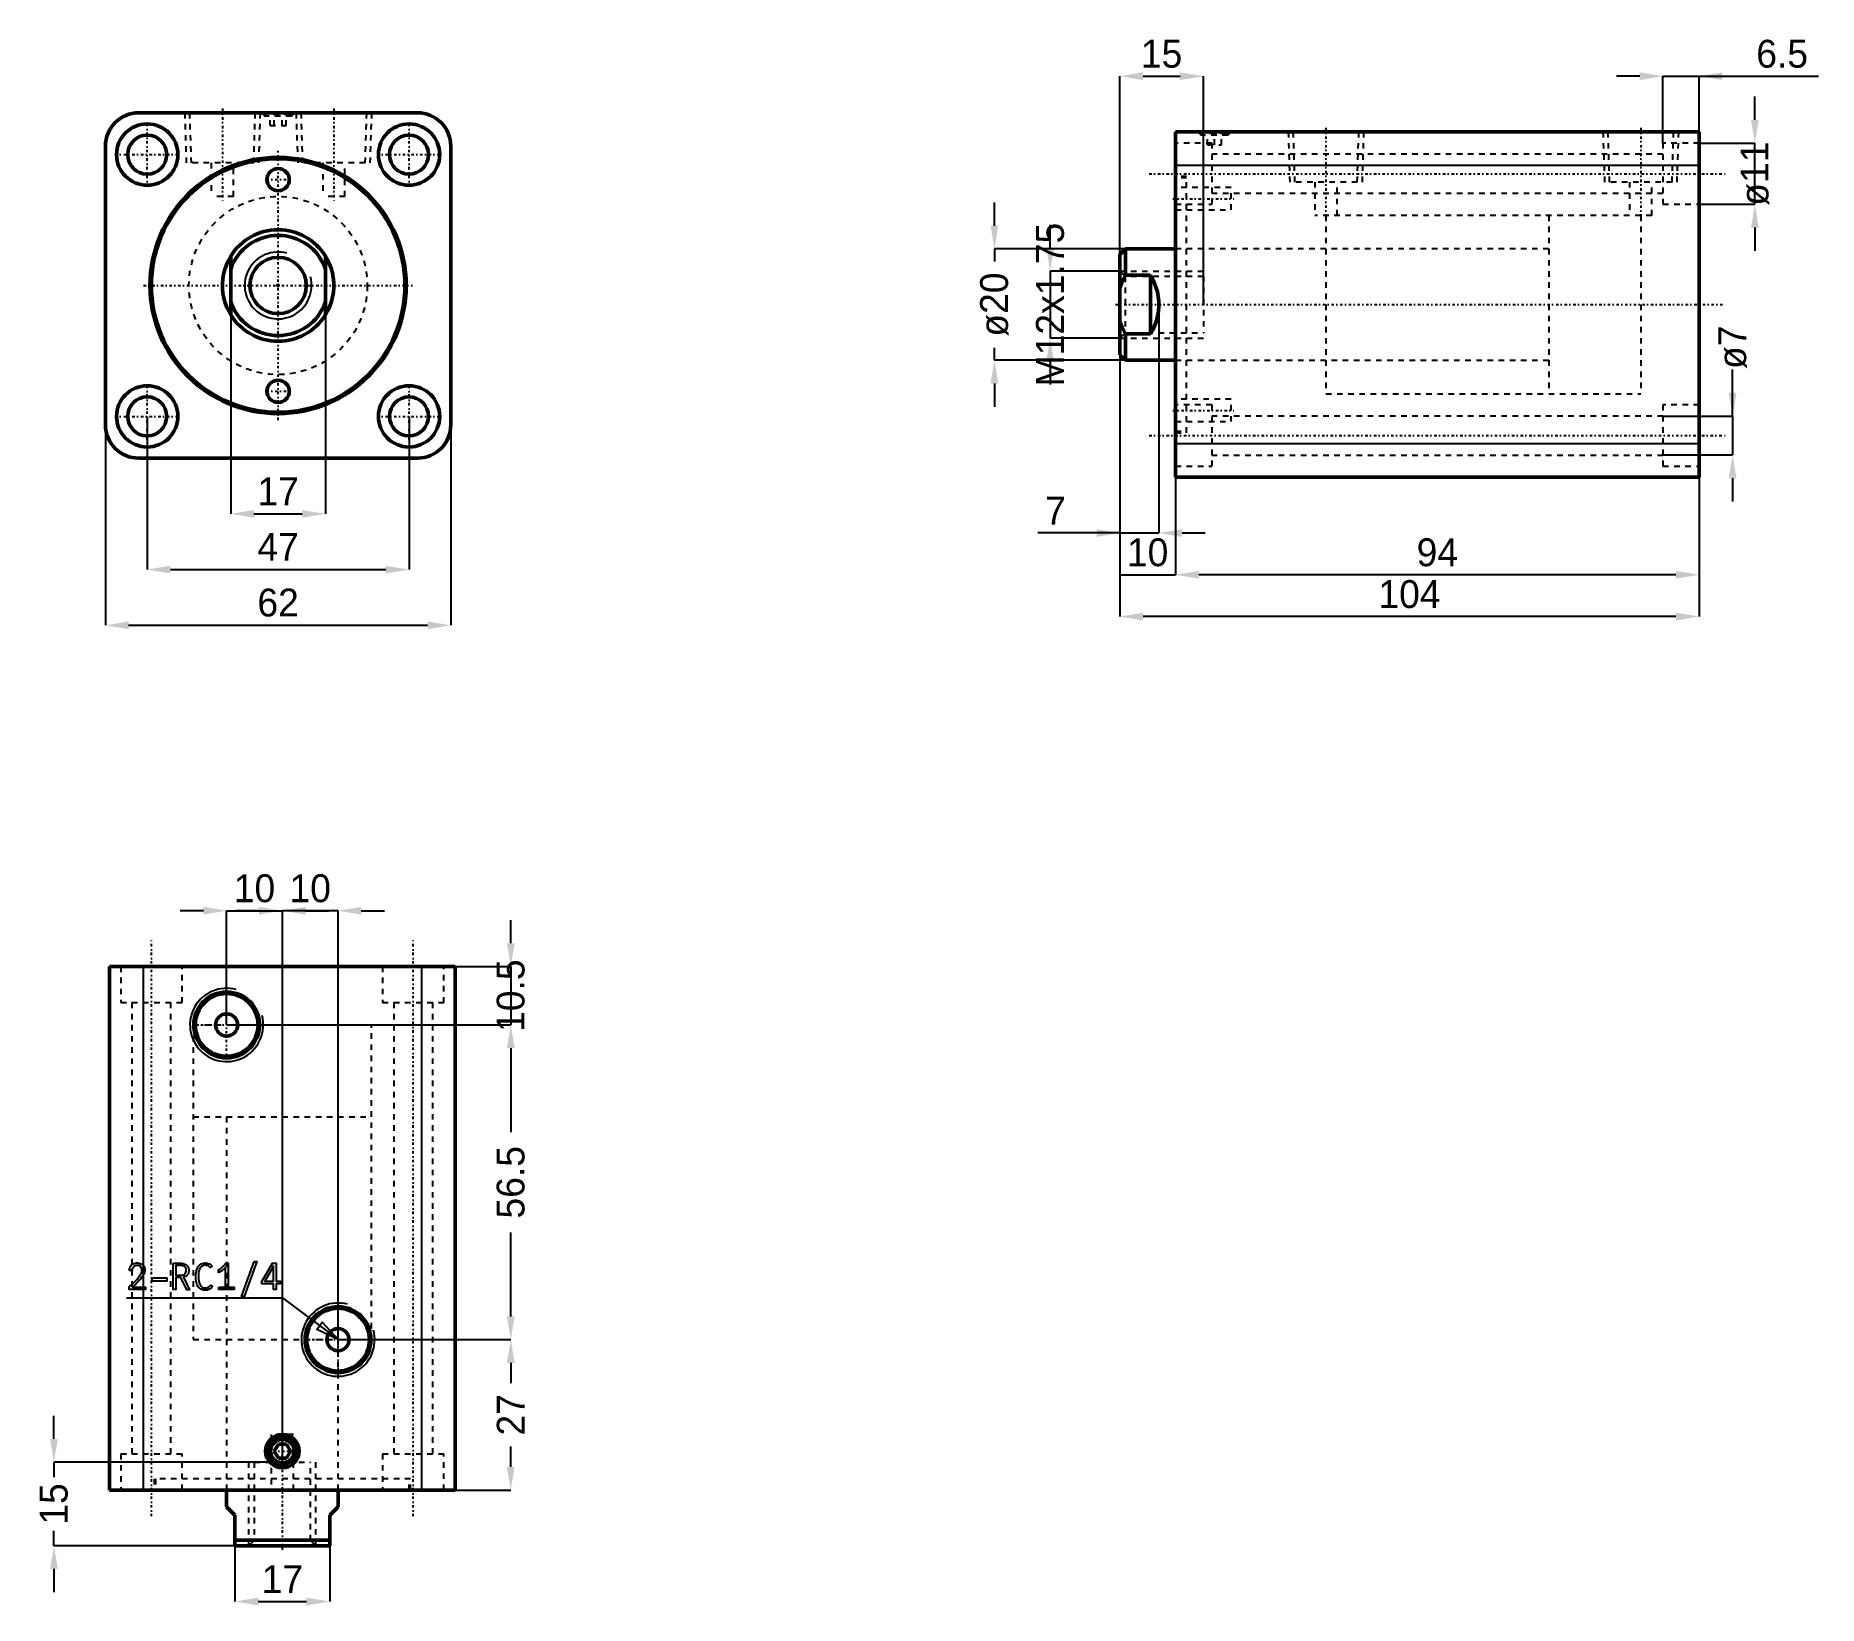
# Model space of a CAD drawing. Header units: millimetres. Extents: x -44 to 276, y -237 to 45.
import ezdxf

# ---------------------------------------------------------------- set-up
doc = ezdxf.new("R2010")
doc.units = ezdxf.units.MM
doc.linetypes.add('Center', pattern=[1.5, 0.45, -0.5, 0.05, -0.5])
doc.linetypes.add('Dashed', pattern=[2, 1, -1])
for name, color, linetype, lineweight in [('2d ConnectionPoints', 7, 'Continuous', 50), ('AM_0', 7, 'Continuous', 50), ('AM_4', 3, 'Continuous', 25), ('AM_5', 3, 'Continuous', 25), ('AM_7', 7, 'Center', 25), ('AM_9', 6, 'Dashed', 25)]:
    doc.layers.add(name, color=color, linetype=linetype, lineweight=lineweight)
doc.dimstyles.new('ISO-25', dxfattribs={"dimtxt": 2.5, "dimasz": 2.5, "dimexe": 1.25, "dimexo": 0.625, "dimtad": 1, "dimtxsty": 'Standard', "dimcen": 2.5, "dimadec": 0, "dimazin": 0, "dimtfac": 1, "dimtmove": 0, "dimatfit": 3, "dimfxl": 1, "dimarcsym": 0})

# ---------------------------------------------------------------- blocks, each defined once
blk = doc.blocks.new('1_RODcxhc_a_sd_32_40_IN_0_in_CXHC_A_IN_SD_32_40ST_0__CN_0')
at = {"layer": 'AM_0'}
for p, q in [((-8.5, -5.27), (-8.5, 5.27)), ((8.5, 5.27), (8.5, -5.27))]:
    blk.add_line(p, q, dxfattribs=at)
for points in [[(-8.5, 5.27), (-8.93, 4.51), (-9.29, 3.71), (-9.57, 2.89), (-9.79, 2.04), (-9.93, 1.18), (-10, 0.31), (-9.98, -0.56), (-9.9, -1.43), (-9.74, -2.29), (-9.5, -3.13), (-9.19, -3.94), (-8.81, -4.73), (-8.5, -5.27)], [(8.5, -5.27), (8.93, -4.51), (9.29, -3.71), (9.57, -2.89), (9.79, -2.04), (9.93, -1.18), (10, -0.31), (9.98, 0.56), (9.9, 1.43), (9.74, 2.29), (9.5, 3.13), (9.19, 3.94), (8.81, 4.73), (8.5, 5.27)]]:
    blk.add_lwpolyline(points, dxfattribs=at)
blk.add_circle((0, 0), 5.05, dxfattribs=at)
for radius, start, end in [(10, 31.7883, 148.2117), (9, 19.1881, 160.8119), (9, 199.1881, 340.8119), (10, 211.7883, 328.2117)]:
    blk.add_arc((0, 0), radius, start, end, dxfattribs=at)
at = {"layer": 'AM_5'}
blk.add_arc((0, 0), 6, 75, 15, dxfattribs=at)
blk = doc.blocks.new('2_bodycxhc_a_sd_32_40_0_in_CXHC_A_IN_SD_32_40ST_0__CN_0')
at = {"layer": 'AM_0'}
for p, q in [((25, 31), (-25, 31)), ((-31, 25), (-31, -25)), ((31, -25), (31, 25)), ((-25, -31), (25, -31))]:
    blk.add_line(p, q, dxfattribs=at)
for centre, radius in [((-23.5, 23.5), 5.5), ((23.5, 23.5), 5.5), ((-23.5, 23.5), 3.5), ((23.5, 23.5), 3.5), ((0, 0), 23), ((0, 0), 22.75), ((0, 19), 2), ((-23.5, -23.5), 5.5), ((0, -19), 2), ((23.5, -23.5), 5.5), ((-23.5, -23.5), 3.5), ((23.5, -23.5), 3.5)]:
    blk.add_circle(centre, radius, dxfattribs=at)
for centre, start, end in [((-25, 25), 90, 180), ((25, 25), 0, 90), ((-25, -25), 180, 270), ((25, -25), 270, 360)]:
    blk.add_arc(centre, 6, start, end, dxfattribs=at)
at = {"layer": 'AM_5', "linetype": 'Dashed'}
for p, q in [((-16.77, 31), (-16.48, 22)), ((-3.23, 31), (-3.52, 22)), ((3.23, 31), (3.52, 22)), ((16.77, 31), (16.48, 22))]:
    blk.add_line(p, q, dxfattribs=at)
at = {"layer": 'AM_7'}
for p, q in [((-23.5, 17.73), (-23.5, 29.27)), ((-10, 31.75), (-10, 15.25)), ((0, 31.03), (0, 30.37)), ((10, 31.75), (10, 15.25)), ((23.5, 17.73), (23.5, 29.27)), ((-29.27, 23.5), (-17.73, 23.5)), ((0, -24.15), (0, 24.15)), ((17.73, 23.5), (29.27, 23.5)), ((-2.1, 19), (2.1, 19)), ((-24.15, 0), (24.15, 0)), ((-23.5, -29.27), (-23.5, -17.73)), ((-2.1, -19), (2.1, -19)), ((23.5, -29.27), (23.5, -17.73)), ((-29.27, -23.5), (-17.73, -23.5)), ((17.73, -23.5), (29.27, -23.5))]:
    blk.add_line(p, q, dxfattribs=at)
at = {"layer": 'AM_9'}
for p, q in [((-15.91, 31), (-15.63, 22)), ((-4.37, 22), (-4.09, 31)), ((-3, 31), (-2.4, 30.4)), ((-2.1, 30.7), (-2.4, 30.4)), ((2.4, 30.4), (-2.4, 30.4)), ((2.1, 30.7), (-2.1, 30.7)), ((-1.44, 28.7), (-1.44, 30.7)), ((-0.72, 28.7), (-0.72, 30.7)), ((0.72, 28.7), (0.72, 30.7)), ((1.44, 28.7), (1.44, 30.7)), ((2.4, 30.4), (2.1, 30.7)), ((2.4, 30.4), (3, 31)), ((4.09, 31), (4.37, 22)), ((15.63, 22), (15.91, 31)), ((-1.44, 28.7), (1.44, 28.7)), ((-4.37, 22), (-15.63, 22)), ((-12, 22), (-12, 16)), ((-8, 16), (-8, 22)), ((15.63, 22), (4.37, 22)), ((8, 22), (8, 16)), ((12, 16), (12, 22)), ((-8, 16), (-12, 16)), ((12, 16), (8, 16))]:
    blk.add_line(p, q, dxfattribs=at)
blk.add_circle((0, 0), 16, dxfattribs=at)
blk = doc.blocks.new('*D3')
at = {"layer": 'AM_5', "color": 0, "lineweight": -2}
for p, q in [((-23.5, -23.5), (-23.5, -51)), ((23.5, -23.5), (23.5, -51)), ((-19.33, -51), (19.33, -51))]:
    blk.add_line(p, q, dxfattribs=at)
at = {"layer": 'AM_5', "color": 0}
for points in [[(-19.33, -50.31), (-19.33, -51.69), (-23.5, -51)], [(19.33, -51.69), (19.33, -50.31), (23.5, -51)]]:
    blk.add_solid(points, dxfattribs=at)
at = {"layer": 'Defpoints', "color": 0}
for p in [(-23.5, -23.5), (23.5, -23.5), (23.5, -51)]:
    blk.add_point(p, dxfattribs=at)
at = {"layer": 'AM_5', "color": 0, "insert": (0, -46.91), "char_height": 5, "attachment_point": 5}
blk.add_mtext('47', dxfattribs=at)
blk = doc.blocks.new('*D4')
at = {"layer": 'AM_5', "color": 0, "lineweight": -2}
for p, q in [((-31, -25), (-31, -61)), ((31, -25), (31, -61)), ((-26.83, -61), (26.83, -61))]:
    blk.add_line(p, q, dxfattribs=at)
at = {"layer": 'AM_5', "color": 0}
for points in [[(-26.83, -60.31), (-26.83, -61.69), (-31, -61)], [(26.83, -61.69), (26.83, -60.31), (31, -61)]]:
    blk.add_solid(points, dxfattribs=at)
at = {"layer": 'Defpoints', "color": 0}
for p in [(-31, -25), (31, -25), (31, -61)]:
    blk.add_point(p, dxfattribs=at)
at = {"layer": 'AM_5', "color": 0, "insert": (0, -56.95), "char_height": 5, "attachment_point": 5}
blk.add_mtext('62', dxfattribs=at)
blk = doc.blocks.new('*D5')
at = {"layer": 'AM_5', "color": 0, "lineweight": -2}
for p, q in [((-8.5, 0), (-8.5, -41)), ((8.5, 0), (8.5, -41)), ((-4.33, -41), (4.33, -41))]:
    blk.add_line(p, q, dxfattribs=at)
at = {"layer": 'AM_5', "color": 0}
for points in [[(-4.33, -40.31), (-4.33, -41.69), (-8.5, -41)], [(4.33, -41.69), (4.33, -40.31), (8.5, -41)]]:
    blk.add_solid(points, dxfattribs=at)
at = {"layer": 'Defpoints', "color": 0}
for p in [(-8.5, 0), (8.5, 0), (8.5, -41)]:
    blk.add_point(p, dxfattribs=at)
at = {"layer": 'AM_5', "color": 0, "insert": (0, -36.95), "char_height": 5, "attachment_point": 5}
blk.add_mtext('17', dxfattribs=at)
blk = doc.blocks.new('1_RODcxhc_a_sd_32_40_IN_0_in_CXHC_A_IN_SD_32_40ST_0__CN_2')
at = {"layer": 'AM_0'}
for p, q in [((-9, 10), (-10, 9)), ((0, 10), (-9, 10)), ((-9, 10), (-9, 5.27)), ((-10, 9), (-10, -9)), ((-4.5, 5.27), (-9, 5.27)), ((-4.5, 5.27), (-4.5, -5.27)), ((-9, -5.27), (-4.5, -5.27)), ((-9, -5.27), (-9, -10)), ((-10, -9), (-9, -10)), ((-9, -10), (0, -10))]:
    blk.add_line(p, q, dxfattribs=at)
for points in [[(-9, 5.27), (-9.55, 4.14), (-10, 2.96)], [(-4.5, -5.27), (-4.07, -4.51), (-3.71, -3.71), (-3.43, -2.89), (-3.21, -2.04), (-3.07, -1.18), (-3, -0.31), (-3.02, 0.56), (-3.1, 1.43), (-3.26, 2.29), (-3.5, 3.13), (-3.81, 3.94), (-4.19, 4.73), (-4.5, 5.27)], [(-10, -2.96), (-9.55, -4.13), (-9, -5.27)]]:
    blk.add_lwpolyline(points, dxfattribs=at)
at = {"layer": 'AM_5', "linetype": 'Dashed'}
for p, q in [((-10, 6), (5, 6)), ((-10, -6), (5, -6))]:
    blk.add_line(p, q, dxfattribs=at)
at = {"layer": 'AM_9'}
for p, q in [((83.5, 16), (67, 16)), ((67, 16), (67, -16)), ((83.5, 16), (83.5, -16)), ((67, 10), (0, 10)), ((-9.05, 5.05), (-10, 6)), ((5, 5.05), (-9.05, 5.05)), ((-9.05, 5.05), (-9.05, -5.05)), ((5, 5.05), (5, -5.05)), ((-10, -6), (-9.05, -5.05)), ((-9.05, -5.05), (5, -5.05)), ((0, -10), (67, -10)), ((67, -16), (83.5, -16))]:
    blk.add_line(p, q, dxfattribs=at)
blk = doc.blocks.new('2_bodycxhc_a_sd_32_40_0_in_CXHC_A_IN_SD_32_40ST_0__CN_2')
at = {"layer": 'AM_0'}
for p, q in [((94, 31), (0, 31)), ((0, -31), (0, 31)), ((94, -31), (94, 31)), ((94, -31), (0, -31))]:
    blk.add_line(p, q, dxfattribs=at)
at = {"layer": 'AM_4'}
for p, q in [((94, 25), (0, 25)), ((94, -25), (0, -25))]:
    blk.add_line(p, q, dxfattribs=at)
at = {"layer": 'AM_5', "linetype": 'Dashed'}
for p, q in [((20.23, 31), (20.52, 22)), ((33.77, 31), (33.48, 22)), ((76.73, 31), (77.02, 22)), ((90.27, 31), (89.98, 22))]:
    blk.add_line(p, q, dxfattribs=at)
at = {"layer": 'AM_7'}
for p, q in [((7, 31.03), (7, 30.37)), ((27, 31.75), (27, 15.25)), ((83.5, 31.75), (83.5, 15.25)), ((-4.7, 23.5), (98.7, 23.5)), ((-0.5, 19), (10.5, 19)), ((-10.75, 0), (98.7, 0)), ((-0.5, -19), (10.5, -19)), ((-4.7, -23.5), (98.7, -23.5))]:
    blk.add_line(p, q, dxfattribs=at)
at = {"layer": 'AM_9'}
for p, q in [((6.5, 29), (0, 29)), ((4, 31), (4.6, 30.4)), ((4.9, 30.7), (4.6, 30.4)), ((9.4, 30.4), (4.6, 30.4)), ((9.1, 30.7), (4.9, 30.7)), ((5.75, 28.7), (5.75, 30.7)), ((6.5, 29), (6.5, 18)), ((7, 28.7), (7, 30.7)), ((8.25, 28.7), (8.25, 30.7)), ((9.4, 30.4), (9.1, 30.7)), ((9.4, 30.4), (10, 31)), ((21.09, 31), (21.37, 22)), ((32.63, 22), (32.91, 31)), ((77.59, 31), (77.87, 22)), ((94, 29), (87.5, 29)), ((87.5, 29), (87.5, 18)), ((89.13, 22), (89.41, 31)), ((5.75, 28.7), (8.25, 28.7)), ((87.5, 27), (6.5, 27)), ((2, 23), (0, 23)), ((2, 22.75), (0, 22.75)), ((2, -23), (2, 23)), ((10, 21), (0, 21)), ((6.5, 20), (87.5, 20)), ((10, 17), (10, 21)), ((32.63, 22), (21.37, 22)), ((25, 22), (25, 16)), ((29, 16), (29, 22)), ((89.13, 22), (77.87, 22)), ((81.5, 22), (81.5, 16)), ((85.5, 16), (85.5, 22)), ((0, 18), (6.5, 18)), ((0, 17), (10, 17)), ((85.5, 16), (25, 16)), ((27, 16), (27, -16)), ((83.5, 16), (83.5, -16)), ((87.5, 18), (94, 18)), ((27, 10), (0, 10)), ((0, -10), (27, -10)), ((10, -17), (0, -17)), ((6.5, -18), (0, -18)), ((6.5, -18), (6.5, -29)), ((10, -21), (10, -17)), ((27, -16), (83.5, -16)), ((94, -18), (87.5, -18)), ((87.5, -18), (87.5, -29)), ((0, -21), (10, -21)), ((87.5, -20), (6.5, -20)), ((0, -22.75), (2, -22.75)), ((0, -23), (2, -23)), ((6.5, -27), (87.5, -27)), ((0, -29), (6.5, -29)), ((87.5, -29), (94, -29))]:
    blk.add_line(p, q, dxfattribs=at)
blk = doc.blocks.new('*D19')
at = {"layer": 'AM_5', "color": 0, "lineweight": -2}
for p, q in [((128.58, 10.73), (128.58, 14.9)), ((152.08, 6.57), (128.58, 6.57)), ((128.58, 6.57), (128.58, 4.32)), ((128.58, -13.43), (128.58, -11.18)), ((152.08, -13.43), (128.58, -13.43)), ((128.58, -17.6), (128.58, -21.77))]:
    blk.add_line(p, q, dxfattribs=at)
at = {"layer": 'AM_5', "color": 0}
for points in [[(127.88, 10.73), (129.27, 10.73), (128.58, 6.57)], [(129.27, -17.6), (127.88, -17.6), (128.58, -13.43)]]:
    blk.add_solid(points, dxfattribs=at)
at = {"layer": 'Defpoints', "color": 0}
for p in [(152.08, 6.57), (128.58, -13.43), (152.08, -13.43)]:
    blk.add_point(p, dxfattribs=at)
at = {"layer": 'AM_5', "color": 0, "insert": (128.58, -3.43), "char_height": 5, "attachment_point": 5, "rotation": 90}
blk.add_mtext('ø20', dxfattribs=at)
blk = doc.blocks.new('*D20')
at = {"layer": 'AM_5', "color": 0, "lineweight": -2}
for p, q in [((151.08, -3.43), (151.08, -44.43)), ((158.08, -3.43), (158.08, -44.43)), ((151.08, -44.43), (136.37, -44.43)), ((151.08, -44.43), (158.08, -44.43)), ((162.25, -44.43), (166.41, -44.43))]:
    blk.add_line(p, q, dxfattribs=at)
at = {"layer": 'AM_5', "color": 0}
for points in [[(146.91, -45.13), (146.91, -43.74), (151.08, -44.43)], [(162.25, -43.74), (162.25, -45.13), (158.08, -44.43)]]:
    blk.add_solid(points, dxfattribs=at)
at = {"layer": 'Defpoints', "color": 0}
for p in [(151.08, -3.43), (158.08, -3.43), (158.08, -44.43)]:
    blk.add_point(p, dxfattribs=at)
at = {"layer": 'AM_5', "color": 0, "insert": (139.53, -40.43), "char_height": 5, "attachment_point": 5}
blk.add_mtext('7', dxfattribs=at)
blk = doc.blocks.new('*D21')
at = {"layer": 'AM_5', "color": 0, "lineweight": -2}
for p, q in [((151.08, -3.43), (151.08, -51.93)), ((161.08, -28.43), (161.08, -51.93)), ((151.08, -51.93), (161.08, -51.93))]:
    blk.add_line(p, q, dxfattribs=at)
at = {"layer": 'Defpoints', "color": 0}
for p in [(151.08, -3.43), (161.08, -28.43), (161.08, -51.93)]:
    blk.add_point(p, dxfattribs=at)
at = {"layer": 'AM_5', "color": 0, "insert": (156.08, -47.93), "char_height": 5, "attachment_point": 5}
blk.add_mtext('10', dxfattribs=at)
blk = doc.blocks.new('*D22')
at = {"layer": 'AM_5', "color": 0, "lineweight": -2}
for p, q in [((161.08, -28.43), (161.08, -51.93)), ((255.08, -34.43), (255.08, -51.93)), ((250.91, -51.93), (165.25, -51.93))]:
    blk.add_line(p, q, dxfattribs=at)
at = {"layer": 'AM_5', "color": 0}
for points in [[(165.25, -51.24), (165.25, -52.63), (161.08, -51.93)], [(250.91, -52.63), (250.91, -51.24), (255.08, -51.93)]]:
    blk.add_solid(points, dxfattribs=at)
at = {"layer": 'Defpoints', "color": 0}
for p in [(161.08, -28.43), (255.08, -34.43), (161.08, -51.93)]:
    blk.add_point(p, dxfattribs=at)
at = {"layer": 'AM_5', "color": 0, "insert": (208.08, -47.93), "char_height": 5, "attachment_point": 5}
blk.add_mtext('94', dxfattribs=at)
blk = doc.blocks.new('*D23')
at = {"layer": 'AM_5', "color": 0, "lineweight": -2}
for p, q in [((151.08, -3.43), (151.08, -59.43)), ((255.08, -34.43), (255.08, -59.43)), ((250.91, -59.43), (155.25, -59.43))]:
    blk.add_line(p, q, dxfattribs=at)
at = {"layer": 'AM_5', "color": 0}
for points in [[(155.25, -58.74), (155.25, -60.13), (151.08, -59.43)], [(250.91, -60.13), (250.91, -58.74), (255.08, -59.43)]]:
    blk.add_solid(points, dxfattribs=at)
at = {"layer": 'Defpoints', "color": 0}
for p in [(151.08, -3.43), (255.08, -34.43), (151.08, -59.43)]:
    blk.add_point(p, dxfattribs=at)
at = {"layer": 'AM_5', "color": 0, "insert": (203.08, -55.43), "char_height": 5, "attachment_point": 5}
blk.add_mtext('104', dxfattribs=at)
blk = doc.blocks.new('*D24')
at = {"layer": 'AM_5', "color": 0, "lineweight": -2}
for p, q in [((261.08, -23.43), (261.08, -15.1)), ((248.58, -23.43), (261.08, -23.43)), ((261.08, -23.43), (261.08, -30.43)), ((248.58, -30.43), (261.08, -30.43)), ((261.08, -34.6), (261.08, -38.77))]:
    blk.add_line(p, q, dxfattribs=at)
at = {"layer": 'AM_5', "color": 0}
for points in [[(260.38, -19.27), (261.77, -19.27), (261.08, -23.43)], [(261.77, -34.6), (260.38, -34.6), (261.08, -30.43)]]:
    blk.add_solid(points, dxfattribs=at)
at = {"layer": 'Defpoints', "color": 0}
for p in [(248.58, -23.43), (248.58, -30.43), (261.08, -30.43)]:
    blk.add_point(p, dxfattribs=at)
at = {"layer": 'AM_5', "color": 0, "insert": (261.08, -11.1), "char_height": 5, "attachment_point": 5, "rotation": 90}
blk.add_mtext('ø7', dxfattribs=at)
blk = doc.blocks.new('*D25')
at = {"layer": 'AM_5', "color": 0, "lineweight": -2}
for p, q in [((265.08, 29.73), (265.08, 33.9)), ((255.08, 25.57), (265.08, 25.57)), ((265.08, 14.57), (265.08, 25.57)), ((255.08, 14.57), (265.08, 14.57)), ((265.08, 10.4), (265.08, 6.23))]:
    blk.add_line(p, q, dxfattribs=at)
at = {"layer": 'AM_5', "color": 0}
for points in [[(264.38, 29.73), (265.77, 29.73), (265.08, 25.57)], [(265.77, 10.4), (264.38, 10.4), (265.08, 14.57)]]:
    blk.add_solid(points, dxfattribs=at)
at = {"layer": 'Defpoints', "color": 0}
for p in [(255.08, 25.57), (265.08, 25.57), (255.08, 14.57)]:
    blk.add_point(p, dxfattribs=at)
at = {"layer": 'AM_5', "color": 0, "insert": (265.08, 20.07), "char_height": 5, "attachment_point": 5, "rotation": 90}
blk.add_mtext('ø11', dxfattribs=at)
blk = doc.blocks.new('*D26')
at = {"layer": 'AM_5', "color": 0, "lineweight": -2}
for p, q in [((244.41, 37.57), (240.25, 37.57)), ((248.58, 25.57), (248.58, 37.57)), ((248.58, 37.57), (255.08, 37.57)), ((255.08, 25.57), (255.08, 37.57)), ((255.08, 37.57), (276.47, 37.57))]:
    blk.add_line(p, q, dxfattribs=at)
at = {"layer": 'AM_5', "color": 0}
for points in [[(244.41, 36.87), (244.41, 38.26), (248.58, 37.57)], [(259.25, 38.26), (259.25, 36.87), (255.08, 37.57)]]:
    blk.add_solid(points, dxfattribs=at)
at = {"layer": 'Defpoints', "color": 0}
for p in [(255.08, 37.57), (248.58, 25.57), (255.08, 25.57)]:
    blk.add_point(p, dxfattribs=at)
at = {"layer": 'AM_5', "color": 0, "insert": (269.97, 41.57), "char_height": 5, "attachment_point": 5}
blk.add_mtext('6.5', dxfattribs=at)
blk = doc.blocks.new('*D27')
at = {"layer": 'AM_5', "color": 0, "lineweight": -2}
for p, q in [((151.08, -3.43), (151.08, 37.57)), ((155.25, 37.57), (161.91, 37.57)), ((166.08, -3.43), (166.08, 37.57))]:
    blk.add_line(p, q, dxfattribs=at)
at = {"layer": 'AM_5', "color": 0}
for points in [[(155.25, 38.26), (155.25, 36.87), (151.08, 37.57)], [(161.91, 36.87), (161.91, 38.26), (166.08, 37.57)]]:
    blk.add_solid(points, dxfattribs=at)
at = {"layer": 'Defpoints', "color": 0}
for p in [(166.08, 37.57), (151.08, -3.43), (166.08, -3.43)]:
    blk.add_point(p, dxfattribs=at)
at = {"layer": 'AM_5', "color": 0, "insert": (158.58, 41.57), "char_height": 5, "attachment_point": 5}
blk.add_mtext('15', dxfattribs=at)
blk = doc.blocks.new('*D28')
at = {"layer": 'AM_5', "color": 0, "lineweight": -2}
for p, q in [((138.58, 6.73), (138.58, 10.9)), ((151.08, 2.57), (138.58, 2.57)), ((138.58, 2.57), (138.58, -9.43)), ((151.08, -9.43), (138.58, -9.43)), ((138.58, -13.6), (138.58, -17.77))]:
    blk.add_line(p, q, dxfattribs=at)
at = {"layer": 'AM_5', "color": 0}
for points in [[(137.88, 6.73), (139.27, 6.73), (138.58, 2.57)], [(139.27, -13.6), (137.88, -13.6), (138.58, -9.43)]]:
    blk.add_solid(points, dxfattribs=at)
at = {"layer": 'Defpoints', "color": 0}
for p in [(151.08, 2.57), (138.58, -9.43), (151.08, -9.43)]:
    blk.add_point(p, dxfattribs=at)
at = {"layer": 'AM_5', "color": 0, "insert": (138.58, -3.43), "char_height": 5, "attachment_point": 5, "rotation": 90}
blk.add_mtext('M12x1.75', dxfattribs=at)
blk = doc.blocks.new('1_RODcxhc_a_sd_32_40_IN_0_in_CXHC_A_IN_SD_32_40ST_0__CN_4')
at = {"layer": 'AM_0'}
for p, q in [((-10, 0), (-10, -3)), ((10, -3), (10, 0)), ((-8.5, -4.5), (-10, -3)), ((10, -3), (8.5, -4.5)), ((-8.5, -10), (-8.5, -4.5)), ((8.5, -4.5), (8.5, -10)), ((-8.5, -9), (8.5, -9)), ((-8.5, -10), (8.5, -10))]:
    blk.add_line(p, q, dxfattribs=at)
at = {"layer": 'AM_5', "linetype": 'Dashed'}
for p, q in [((-6, -10), (-6, 5)), ((6, -10), (6, 5))]:
    blk.add_line(p, q, dxfattribs=at)
at = {"layer": 'AM_7'}
blk.add_line((0, -10.75), (0, 98.7), dxfattribs=at)
at = {"layer": 'AM_9'}
for p, q in [((-16, 83.5), (16, 83.5)), ((-16, 83.5), (-16, 67)), ((16, 67), (16, 83.5)), ((-16, 67), (16, 67)), ((-10, 67), (-10, 0)), ((10, 0), (10, 67)), ((-5.053, 5), (5.053, 5)), ((-5.053, 5), (-5.053, -9.053)), ((5.053, -9.053), (5.053, 5)), ((-5.053, -9.053), (-6, -10)), ((-5.053, -9.053), (5.053, -9.053)), ((6, -10), (5.053, -9.053))]:
    blk.add_line(p, q, dxfattribs=at)
blk = doc.blocks.new('2_bodycxhc_a_sd_32_40_0_in_CXHC_A_IN_SD_32_40ST_0__CN_4')
at = {"layer": 'AM_0'}
for p, q in [((-31, 94), (-31, 0)), ((31, 94), (-31, 94)), ((31, 94), (31, 0)), ((-0.72, 8.25), (-1.44, 7)), ((-1.44, 7), (-0.72, 5.75)), ((0.72, 8.25), (-0.72, 8.25)), ((1.44, 7), (0.72, 8.25)), ((0.72, 5.75), (1.44, 7)), ((-0.72, 5.75), (0.72, 5.75)), ((31, 0), (-31, 0))]:
    blk.add_line(p, q, dxfattribs=at)
for centre, radius in [((-10, 83.5), 5.91), ((-10, 83.5), 5.63), ((-10, 83.5), 2), ((10, 27), 5.91), ((10, 27), 5.63), ((10, 27), 2), ((0, 7), 3), ((0, 7), 2.4), ((0, 7), 2.1)]:
    blk.add_circle(centre, radius, dxfattribs=at)
at = {"layer": 'AM_4'}
for p, q in [((-25, 94), (-25, 0)), ((25, 94), (25, 0))]:
    blk.add_line(p, q, dxfattribs=at)
at = {"layer": 'AM_5'}
for centre in [(-10, 83.5), (10, 27)]:
    blk.add_arc(centre, 6.58, 75, 15, dxfattribs=at)
at = {"layer": 'AM_7'}
for p, q in [((-23.5, -4.7), (-23.5, 98.7)), ((23.5, -4.7), (23.5, 98.7)), ((-10, 77.29), (-10, 89.71)), ((-16.21, 83.5), (-3.79, 83.5)), ((10, 20.79), (10, 33.21)), ((3.79, 27), (16.21, 27)), ((-3.15, 7), (3.15, 7))]:
    blk.add_line(p, q, dxfattribs=at)
at = {"layer": 'AM_9'}
for p, q in [((-29, 94), (-29, 87.5)), ((-18, 87.5), (-18, 94)), ((18, 94), (18, 87.5)), ((29, 87.5), (29, 94)), ((-29, 87.5), (-18, 87.5)), ((-27, 87.5), (-27, 6.5)), ((-20, 6.5), (-20, 87.5)), ((18, 87.5), (29, 87.5)), ((20, 87.5), (20, 6.5)), ((27, 6.5), (27, 87.5)), ((-16, 83.5), (16, 83.5)), ((-16, 83.5), (-16, 27)), ((16, 27), (16, 83.5)), ((-16, 27), (16, 27)), ((-10, 27), (-10, 0)), ((10, 0), (10, 27)), ((2, 10), (-2, 10)), ((-2, 10), (-2, 0)), ((2, 0), (2, 10)), ((-29, 6.5), (-18, 6.5)), ((-29, 6.5), (-29, 0)), ((-18, 0), (-18, 6.5)), ((18, 6.5), (29, 6.5)), ((18, 6.5), (18, 0)), ((29, 0), (29, 6.5)), ((23, 2), (-23, 2)), ((-23, 2), (-23, 0)), ((-22.75, 2), (-22.75, 0)), ((22.75, 0), (22.75, 2)), ((23, 0), (23, 2))]:
    blk.add_line(p, q, dxfattribs=at)
blk = doc.blocks.new('*D40')
at = {"layer": 'AM_5', "color": 0, "lineweight": -2}
for p, q in [((-7.74, -226.24), (-7.74, -236.24)), ((9.26, -226.24), (9.26, -236.24)), ((-3.57, -236.24), (5.09, -236.24))]:
    blk.add_line(p, q, dxfattribs=at)
at = {"layer": 'AM_5', "color": 0}
for points in [[(-3.57, -235.55), (-3.57, -236.94), (-7.74, -236.24)], [(5.09, -236.94), (5.09, -235.55), (9.26, -236.24)]]:
    blk.add_solid(points, dxfattribs=at)
at = {"layer": 'Defpoints', "color": 0}
for p in [(-7.74, -226.24), (9.26, -226.24), (9.26, -236.24)]:
    blk.add_point(p, dxfattribs=at)
at = {"layer": 'AM_5', "color": 0, "insert": (0.76, -232.24), "char_height": 5, "attachment_point": 5}
blk.add_mtext('17', dxfattribs=at)
blk = doc.blocks.new('*D41')
at = {"layer": 'AM_5', "color": 0, "lineweight": -2}
for p, q in [((-40.24, -207.07), (-40.24, -202.91)), ((0.76, -211.24), (-40.24, -211.24)), ((-40.24, -211.24), (-40.24, -213.91)), ((-40.24, -226.24), (-40.24, -223.57)), ((-7.74, -226.24), (-40.24, -226.24)), ((-40.24, -230.41), (-40.24, -234.57))]:
    blk.add_line(p, q, dxfattribs=at)
at = {"layer": 'AM_5', "color": 0}
for points in [[(-40.93, -207.07), (-39.54, -207.07), (-40.24, -211.24)], [(-39.54, -230.41), (-40.93, -230.41), (-40.24, -226.24)]]:
    blk.add_solid(points, dxfattribs=at)
at = {"layer": 'Defpoints', "color": 0}
for p in [(-40.24, -211.24), (0.76, -211.24), (-7.74, -226.24)]:
    blk.add_point(p, dxfattribs=at)
at = {"layer": 'AM_5', "color": 0, "insert": (-40.24, -218.74), "char_height": 5, "attachment_point": 5, "rotation": 90}
blk.add_mtext('15', dxfattribs=at)
blk = doc.blocks.new('*D42')
at = {"layer": 'AM_5', "color": 0, "lineweight": -2}
for p, q in [((10.76, -189.24), (41.76, -189.24)), ((41.76, -193.41), (41.76, -197.07)), ((41.76, -212.07), (41.76, -208.41)), ((31.76, -216.24), (41.76, -216.24))]:
    blk.add_line(p, q, dxfattribs=at)
at = {"layer": 'AM_5', "color": 0}
for points in [[(42.46, -193.41), (41.07, -193.41), (41.76, -189.24)], [(41.07, -212.07), (42.46, -212.07), (41.76, -216.24)]]:
    blk.add_solid(points, dxfattribs=at)
at = {"layer": 'Defpoints', "color": 0}
for p in [(10.76, -189.24), (41.76, -189.24), (31.76, -216.24)]:
    blk.add_point(p, dxfattribs=at)
at = {"layer": 'AM_5', "color": 0, "insert": (41.76, -202.74), "char_height": 5, "attachment_point": 5, "rotation": 90}
blk.add_mtext('27', dxfattribs=at)
blk = doc.blocks.new('*D43')
at = {"layer": 'AM_5', "color": 0, "lineweight": -2}
for p, q in [((-9.24, -132.74), (41.76, -132.74)), ((41.76, -136.91), (41.76, -151.99)), ((41.76, -185.07), (41.76, -169.99)), ((10.76, -189.24), (41.76, -189.24))]:
    blk.add_line(p, q, dxfattribs=at)
at = {"layer": 'AM_5', "color": 0}
for points in [[(42.46, -136.91), (41.07, -136.91), (41.76, -132.74)], [(41.07, -185.07), (42.46, -185.07), (41.76, -189.24)]]:
    blk.add_solid(points, dxfattribs=at)
at = {"layer": 'Defpoints', "color": 0}
for p in [(-9.24, -132.74), (10.76, -189.24), (41.76, -189.24)]:
    blk.add_point(p, dxfattribs=at)
at = {"layer": 'AM_5', "color": 0, "insert": (41.76, -160.99), "char_height": 5, "attachment_point": 5, "rotation": 90}
blk.add_mtext('56.5', dxfattribs=at)
blk = doc.blocks.new('*D44')
at = {"layer": 'AM_5', "color": 0, "lineweight": -2}
for p, q in [((41.76, -118.07), (41.76, -113.91)), ((24.26, -122.24), (41.76, -122.24)), ((41.76, -122.24), (41.76, -132.74)), ((-9.24, -132.74), (41.76, -132.74)), ((41.76, -136.91), (41.76, -141.07))]:
    blk.add_line(p, q, dxfattribs=at)
at = {"layer": 'AM_5', "color": 0}
for points in [[(41.07, -118.07), (42.46, -118.07), (41.76, -122.24)], [(42.46, -136.91), (41.07, -136.91), (41.76, -132.74)]]:
    blk.add_solid(points, dxfattribs=at)
at = {"layer": 'Defpoints', "color": 0}
for p in [(24.26, -122.24), (-9.24, -132.74), (41.76, -132.74)]:
    blk.add_point(p, dxfattribs=at)
at = {"layer": 'AM_5', "color": 0, "insert": (41.76, -127.49), "char_height": 5, "attachment_point": 5, "rotation": 90}
blk.add_mtext('10.5', dxfattribs=at)
blk = doc.blocks.new('*D45')
at = {"layer": 'AM_5', "color": 0, "lineweight": -2}
for p, q in [((-13.41, -112.24), (-17.57, -112.24)), ((-9.24, -132.74), (-9.24, -112.24)), ((-9.24, -112.24), (0.76, -112.24)), ((0.76, -211.24), (0.76, -112.24)), ((4.93, -112.24), (9.09, -112.24))]:
    blk.add_line(p, q, dxfattribs=at)
at = {"layer": 'AM_5', "color": 0}
for points in [[(-13.41, -112.94), (-13.41, -111.55), (-9.24, -112.24)], [(4.93, -111.55), (4.93, -112.94), (0.76, -112.24)]]:
    blk.add_solid(points, dxfattribs=at)
at = {"layer": 'Defpoints', "color": 0}
for p in [(0.76, -112.24), (-9.24, -132.74), (0.76, -211.24)]:
    blk.add_point(p, dxfattribs=at)
at = {"layer": 'AM_5', "color": 0, "insert": (-4.24, -108.24), "char_height": 5, "attachment_point": 5}
blk.add_mtext('10', dxfattribs=at)
blk = doc.blocks.new('*D46')
at = {"layer": 'AM_5', "color": 0, "lineweight": -2}
for p, q in [((-3.41, -112.24), (-7.57, -112.24)), ((0.76, -211.24), (0.76, -112.24)), ((10.76, -112.24), (0.76, -112.24)), ((10.76, -189.24), (10.76, -112.24)), ((14.93, -112.24), (19.09, -112.24))]:
    blk.add_line(p, q, dxfattribs=at)
at = {"layer": 'AM_5', "color": 0}
for points in [[(-3.41, -112.94), (-3.41, -111.55), (0.76, -112.24)], [(14.93, -111.55), (14.93, -112.94), (10.76, -112.24)]]:
    blk.add_solid(points, dxfattribs=at)
at = {"layer": 'Defpoints', "color": 0}
for p in [(0.76, -112.24), (10.76, -189.24), (0.76, -211.24)]:
    blk.add_point(p, dxfattribs=at)
at = {"layer": 'AM_5', "color": 0, "insert": (5.76, -108.24), "char_height": 5, "attachment_point": 5}
blk.add_mtext('10', dxfattribs=at)
blk = doc.blocks.new('*D47')
at = {"layer": 'AM_5', "color": 0, "lineweight": -2}
for p, q in [((-7.74, -226.24), (-7.74, -236.24)), ((9.26, -226.24), (9.26, -236.24)), ((-3.57, -236.24), (5.09, -236.24))]:
    blk.add_line(p, q, dxfattribs=at)
at = {"layer": 'AM_5', "color": 0}
for points in [[(-3.57, -235.55), (-3.57, -236.94), (-7.74, -236.24)], [(5.09, -236.94), (5.09, -235.55), (9.26, -236.24)]]:
    blk.add_solid(points, dxfattribs=at)
at = {"layer": 'Defpoints', "color": 0}
for p in [(-7.74, -226.24), (9.26, -226.24), (9.26, -236.24)]:
    blk.add_point(p, dxfattribs=at)
at = {"layer": 'AM_5', "color": 0, "insert": (0.76, -232.24), "char_height": 5, "attachment_point": 5}
blk.add_mtext('17', dxfattribs=at)

msp = doc.modelspace()

# ---------------------------------------------------------------- linework, layer by layer
at = {"layer": '2d ConnectionPoints'}
for p in [(0, 0), (161.079, -3.432), (0.762, -216.241)]:
    msp.add_point(p, dxfattribs=at)
at = {"layer": 'AM_5'}
for p, q in [((-27.238, -181.741), (0.762, -181.741)), ((0.762, -181.741), (10.762, -189.241))]:
    msp.add_line(p, q, dxfattribs=at)
for points in [[(-26.592, -179.63), (-26.592, -179.63), (-26.378, -179.435), (-26.072, -179.149), (-26.072, -179.149), (-25.787, -178.872), (-25.607, -178.693), (-25.607, -178.693), (-25.435, -178.512), (-25.188, -178.227), (-25.188, -178.227), (-24.955, -177.928), (-24.807, -177.719), (-24.807, -177.719), (-24.678, -177.511), (-24.537, -177.215), (-24.537, -177.215), (-24.461, -176.938), (-24.447, -176.764), (-24.447, -176.764), (-24.451, -176.666), (-24.474, -176.527), (-24.474, -176.527), (-24.517, -176.399), (-24.557, -176.318), (-24.557, -176.318), (-24.605, -176.244), (-24.688, -176.145), (-24.688, -176.145), (-24.787, -176.063), (-24.861, -176.016), (-24.861, -176.016), (-24.94, -175.978), (-25.066, -175.936), (-25.066, -175.936), (-25.201, -175.913), (-25.295, -175.909), (-25.295, -175.909), (-25.399, -175.913), (-25.547, -175.937), (-25.547, -175.937), (-25.684, -175.98), (-25.769, -176.019), (-25.769, -176.019), (-25.849, -176.068), (-25.955, -176.155), (-25.955, -176.155), (-26.044, -176.26), (-26.094, -176.34), (-26.094, -176.34), (-26.137, -176.426), (-26.182, -176.568), (-26.182, -176.568), (-26.207, -176.724), (-26.211, -176.835), (-26.699, -176.835), (-26.699, -176.835), (-26.691, -176.668), (-26.652, -176.436), (-26.652, -176.436), (-26.578, -176.226), (-26.51, -176.097), (-26.51, -176.097), (-26.43, -175.98), (-26.289, -175.826), (-26.289, -175.826), (-26.125, -175.699), (-26.002, -175.629), (-26.002, -175.629), (-25.871, -175.572), (-25.665, -175.51), (-25.665, -175.51), (-25.447, -175.477), (-25.295, -175.47), (-25.295, -175.47), (-25.153, -175.476), (-24.946, -175.508), (-24.946, -175.508), (-24.749, -175.566), (-24.622, -175.62), (-24.622, -175.62), (-24.502, -175.685), (-24.341, -175.804), (-24.341, -175.804), (-24.203, -175.948), (-24.123, -176.058), (-24.123, -176.058), (-24.056, -176.178), (-23.983, -176.374), (-23.983, -176.374), (-23.944, -176.588), (-23.936, -176.741), (-23.936, -176.741), (-23.947, -176.914), (-24.005, -177.18), (-24.005, -177.18), (-24.113, -177.454), (-24.213, -177.641), (-24.213, -177.641), (-24.327, -177.827), (-24.512, -178.096), (-24.512, -178.096), (-24.714, -178.353), (-24.858, -178.517), (-24.858, -178.517), (-25.013, -178.684), (-25.273, -178.955), (-25.273, -178.955), (-25.565, -179.251), (-25.779, -179.461), (-26.124, -179.799), (-23.797, -179.802), (-23.797, -180.241), (-26.764, -180.241), (-26.764, -179.786), (-26.592, -179.63)], [(-18.822, -175.529), (-17.451, -175.529), (-17.451, -175.529), (-17.31, -175.534), (-17.102, -175.563), (-17.102, -175.563), (-16.899, -175.616), (-16.765, -175.665), (-16.765, -175.665), (-16.637, -175.726), (-16.462, -175.839), (-16.462, -175.839), (-16.309, -175.98), (-16.218, -176.089), (-16.218, -176.089), (-16.14, -176.21), (-16.055, -176.413), (-16.055, -176.413), (-16.01, -176.642), (-16.001, -176.809), (-16.001, -176.809), (-16.012, -176.993), (-16.068, -177.243), (-16.068, -177.243), (-16.172, -177.462), (-16.268, -177.591), (-16.268, -177.591), (-16.381, -177.705), (-16.575, -177.85), (-16.575, -177.85), (-16.798, -177.962), (-16.963, -178.018), (-15.884, -180.274), (-16.411, -180.274), (-17.464, -178.096), (-17.535, -178.096), (-18.341, -178.096), (-18.341, -180.241), (-18.822, -180.241), (-18.822, -175.529)], [(-17.678, -177.674), (-17.678, -177.674), (-17.541, -177.671), (-17.35, -177.659), (-17.35, -177.659), (-17.178, -177.635), (-17.074, -177.614), (-17.074, -177.614), (-16.977, -177.584), (-16.846, -177.521), (-16.846, -177.521), (-16.731, -177.434), (-16.663, -177.363), (-16.663, -177.363), (-16.605, -177.28), (-16.542, -177.128), (-16.542, -177.128), (-16.508, -176.944), (-16.502, -176.803), (-16.502, -176.803), (-16.514, -176.623), (-16.576, -176.396), (-16.576, -176.396), (-16.692, -176.22), (-16.799, -176.132), (-16.799, -176.132), (-16.924, -176.062), (-17.134, -175.987), (-17.134, -175.987), (-17.37, -175.946), (-17.542, -175.938), (-18.341, -175.938), (-18.341, -177.674), (-17.678, -177.674)], [(-13.106, -180.352), (-13.106, -180.352), (-13.424, -180.327), (-13.837, -180.2), (-13.837, -180.2), (-14.174, -179.963), (-14.358, -179.744), (-14.358, -179.744), (-14.507, -179.478), (-14.67, -178.992), (-14.67, -178.992), (-14.757, -178.401), (-14.774, -177.95), (-14.774, -177.95), (-14.756, -177.474), (-14.662, -176.856), (-14.662, -176.856), (-14.488, -176.354), (-14.327, -176.083), (-14.327, -176.083), (-14.133, -175.862), (-13.784, -175.623), (-13.784, -175.623), (-13.365, -175.495), (-13.048, -175.47), (-13.048, -175.47), (-12.744, -175.493), (-12.343, -175.614), (-12.343, -175.614), (-12.007, -175.838), (-11.819, -176.045), (-12.131, -176.299), (-12.131, -176.299), (-12.219, -176.206), (-12.353, -176.092), (-12.353, -176.092), (-12.489, -176.006), (-12.582, -175.964), (-12.582, -175.964), (-12.673, -175.933), (-12.806, -175.898), (-12.806, -175.898), (-12.934, -175.88), (-13.015, -175.876), (-13.015, -175.876), (-13.2, -175.886), (-13.446, -175.934), (-13.446, -175.934), (-13.657, -176.024), (-13.778, -176.107), (-13.778, -176.107), (-13.883, -176.208), (-14.018, -176.39), (-14.018, -176.39), (-14.123, -176.611), (-14.177, -176.778), (-14.177, -176.778), (-14.22, -176.964), (-14.266, -177.276), (-14.266, -177.276), (-14.291, -177.63), (-14.296, -177.888), (-14.296, -177.888), (-14.284, -178.27), (-14.224, -178.77), (-14.224, -178.77), (-14.111, -179.185), (-14.007, -179.414), (-14.007, -179.414), (-13.877, -179.603), (-13.63, -179.808), (-13.63, -179.808), (-13.321, -179.918), (-13.08, -179.939), (-13.08, -179.939), (-12.828, -179.92), (-12.5, -179.819), (-12.5, -179.819), (-12.235, -179.633), (-12.092, -179.461), (-11.803, -179.721), (-11.803, -179.721), (-11.98, -179.948), (-12.324, -180.194), (-12.324, -180.194), (-12.762, -180.326), (-13.106, -180.352)], [(-10.631, -179.825), (-9.435, -179.825), (-9.435, -176.309), (-9.435, -176.309), (-9.499, -176.373), (-9.608, -176.474), (-9.608, -176.474), (-9.731, -176.58), (-9.821, -176.653), (-9.821, -176.653), (-9.915, -176.726), (-10.057, -176.829), (-10.057, -176.829), (-10.2, -176.925), (-10.296, -176.985), (-10.296, -176.985), (-10.389, -177.039), (-10.519, -177.105), (-10.519, -177.105), (-10.637, -177.152), (-10.709, -177.173), (-10.709, -176.679), (-10.709, -176.679), (-10.62, -176.637), (-10.48, -176.557), (-10.48, -176.557), (-10.332, -176.457), (-10.229, -176.379), (-10.229, -176.379), (-10.126, -176.295), (-9.975, -176.165), (-9.975, -176.165), (-9.83, -176.031), (-9.737, -175.938), (-9.737, -175.938), (-9.648, -175.847), (-9.53, -175.719), (-9.53, -175.719), (-9.428, -175.601), (-9.37, -175.529), (-8.954, -175.529), (-8.954, -179.825), (-7.868, -179.825), (-7.868, -180.241), (-10.631, -180.241), (-10.631, -179.825)], [(-4.307, -175.204), (-3.813, -175.204), (-6.094, -181.476), (-6.588, -181.476), (-4.307, -175.204)], [(-0.814, -179.201), (-2.92, -179.201), (-2.92, -178.779), (-1.002, -175.529), (-0.359, -175.529), (-0.359, -178.762), (0.343, -178.762), (0.343, -179.201), (-0.359, -179.201), (-0.359, -180.241), (-0.814, -180.241), (-0.814, -179.201)], [(-22.588, -178.148), (-19.988, -178.148), (-19.988, -178.733), (-22.588, -178.733), (-22.588, -178.148)], [(-0.807, -178.762), (-0.807, -176.075), (-2.361, -178.762), (-0.807, -178.762)], [(10.762, -189.241), (6.928, -187.408), (7.928, -186.074), (10.762, -189.241)]]:
    msp.add_lwpolyline(points, dxfattribs=at)

# ---------------------------------------------------------------- block references
for name, p in [('2_bodycxhc_a_sd_32_40_0_in_CXHC_A_IN_SD_32_40ST_0__CN_0', (0, 0)), ('2_bodycxhc_a_sd_32_40_0_in_CXHC_A_IN_SD_32_40ST_0__CN_2', (161.079, -3.432)), ('1_RODcxhc_a_sd_32_40_IN_0_in_CXHC_A_IN_SD_32_40ST_0__CN_0', (0, 0)), ('1_RODcxhc_a_sd_32_40_IN_0_in_CXHC_A_IN_SD_32_40ST_0__CN_2', (161.079, -3.432)), ('2_bodycxhc_a_sd_32_40_0_in_CXHC_A_IN_SD_32_40ST_0__CN_4', (0.762, -216.241)), ('1_RODcxhc_a_sd_32_40_IN_0_in_CXHC_A_IN_SD_32_40ST_0__CN_4', (0.762, -216.241))]:
    msp.add_blockref(name, p)

# ---------------------------------------------------------------- dimensions: what is measured, and where the dimension line sits
for base, p1, p2, text, override, picture, middle in [((166.079, 37.568), (151.079, -3.432), (166.079, -3.432), '15', {"dimtxt": 5, "dimasz": 4.166667, "dimexe": 0, "dimexo": 0, "dimgap": 1.5}, '*D27', (158.579, 37.568)), ((255.079, 37.568), (248.579, 25.568), (255.079, 25.568), '6.5', {"dimtxt": 5, "dimasz": 4.166667, "dimexe": 0, "dimexo": 0, "dimgap": 1.5}, '*D26', (269.969, 37.568)), ((8.5, -41), (-8.5, 0), (8.5, 0), '17', {"dimtxt": 5, "dimasz": 4.166667, "dimexe": 0, "dimexo": 0, "dimgap": 1.5}, '*D5', (0, -41)), ((158.079, -44.432), (151.079, -3.432), (158.079, -3.432), '7', {"dimtxt": 5, "dimasz": 4.166667, "dimexe": 0, "dimexo": 0, "dimgap": 1.5}, '*D20', (139.534, -44.432)), ((161.079, -51.932), (151.079, -3.432), (161.079, -28.432), '10', {"dimtxt": 5, "dimasz": 0, "dimexe": 0, "dimexo": 0, "dimgap": 1.5}, '*D21', (156.079, -51.932)), ((151.079, -59.432), (255.079, -34.432), (151.079, -3.432), '104', {"dimtxt": 5, "dimasz": 4.166667, "dimexe": 0, "dimexo": 0, "dimgap": 1.5}, '*D23', (203.079, -59.432)), ((31, -61), (-31, -25), (31, -25), '62', {"dimtxt": 5, "dimasz": 4.166667, "dimexe": 0, "dimexo": 0, "dimgap": 1.5}, '*D4', (0, -61)), ((23.5, -51), (-23.5, -23.5), (23.5, -23.5), '47', {"dimtxt": 5, "dimasz": 4.166667, "dimexe": 0, "dimexo": 0, "dimgap": 1.5}, '*D3', (0, -51)), ((161.079, -51.932), (255.079, -34.432), (161.079, -28.432), '94', {"dimtxt": 5, "dimasz": 4.166667, "dimexe": 0, "dimexo": 0, "dimgap": 1.5}, '*D22', (208.079, -51.932)), ((0.762, -112.241), (-9.238, -132.741), (0.762, -211.241), '10', {"dimtxt": 5, "dimasz": 4.166667, "dimexe": 0, "dimexo": 0, "dimgap": 1.5}, '*D45', (-4.238, -112.241)), ((0.762, -112.241), (10.762, -189.241), (0.762, -211.241), '10', {"dimtxt": 5, "dimasz": 4.166667, "dimexe": 0, "dimexo": 0, "dimgap": 1.5}, '*D46', (5.762, -112.241)), ((9.262, -236.241), (-7.738, -226.241), (9.262, -226.241), '17', {"dimtxt": 5, "dimasz": 4.166667, "dimexe": 0, "dimexo": 0, "dimgap": 1.5}, '*D40', (0.762, -236.241)), ((9.262, -236.241), (-7.738, -226.241), (9.262, -226.241), '17', {"dimtxt": 5, "dimasz": 4.166667, "dimexe": 0, "dimexo": 0, "dimgap": 1.5}, '*D47', (0.762, -236.241))]:
    dim = msp.add_linear_dim(base=base, p1=p1, p2=p2, text=text, dimstyle='ISO-25', override=override, dxfattribs=at)
    dim.commit()
    dim.dimension.update_dxf_attribs({"geometry": picture, "text_midpoint": middle, "dimtype": 160})
for base, p1, p2, text, picture, middle in [((265.079, 25.568), (255.079, 14.568), (255.079, 25.568), 'ø11', '*D25', (265.079, 20.068)), ((128.579, -13.432), (152.079, 6.568), (152.079, -13.432), 'ø20', '*D19', (128.579, -3.432)), ((138.579, -9.432), (151.079, 2.568), (151.079, -9.432), 'M12x1.75', '*D28', (138.579, -3.432)), ((261.079, -30.432), (248.579, -23.432), (248.579, -30.432), 'ø7', '*D24', (261.079, -11.099)), ((41.762, -132.741), (24.262, -122.241), (-9.238, -132.741), '10.5', '*D44', (41.762, -127.491)), ((41.762, -189.241), (-9.238, -132.741), (10.762, -189.241), '56.5', '*D43', (41.762, -160.991)), ((41.762, -189.241), (31.762, -216.241), (10.762, -189.241), '27', '*D42', (41.762, -202.741)), ((-40.238, -211.241), (-7.738, -226.241), (0.762, -211.241), '15', '*D41', (-40.238, -218.741))]:
    dim = msp.add_linear_dim(base=base, p1=p1, p2=p2, angle=90, text=text, dimstyle='ISO-25', override={"dimtxt": 5, "dimasz": 4.166667, "dimexe": 0, "dimexo": 0, "dimgap": 1.5}, dxfattribs=at)
    dim.commit()
    dim.dimension.update_dxf_attribs({"geometry": picture, "text_midpoint": middle, "dimtype": 160, "text_rotation": 90})

doc.saveas('drawing.dxf')
